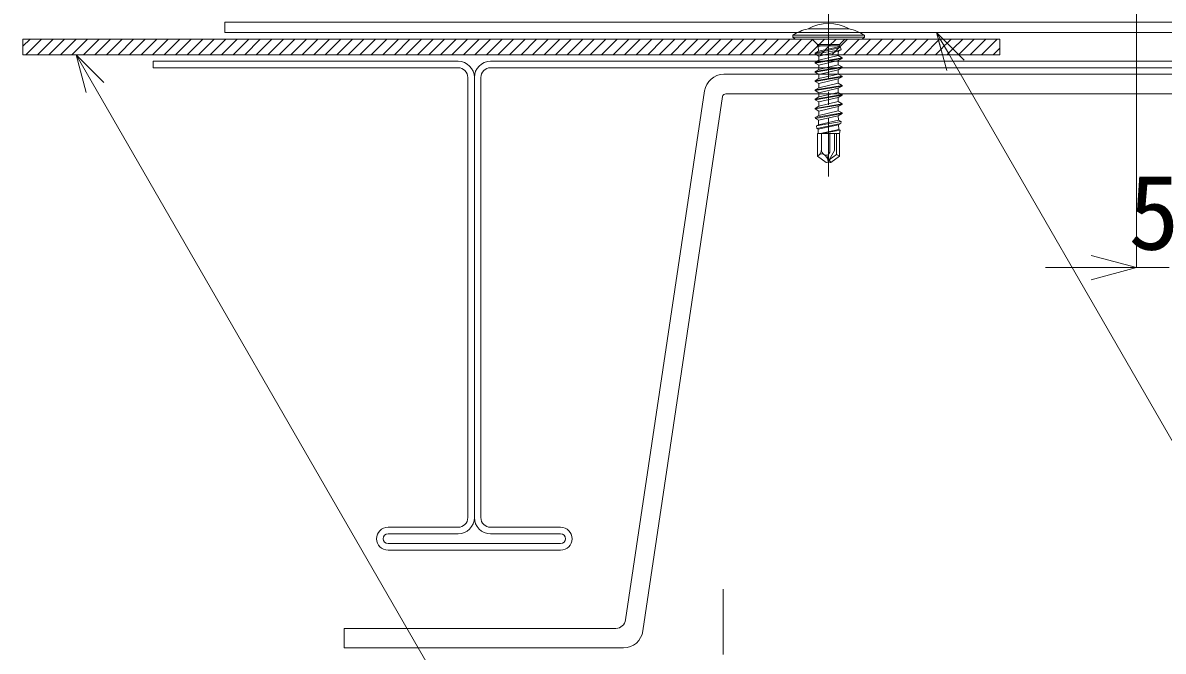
# Model space of a CAD drawing. Units: millimetres, scale not verified. Extents: x -840 to 840, y -594 to 594.
# Drawn here: x -393.8 to -218.7, y -330.5 to -234.1 of the extents above; entities that cross this region are included whole.
import ezdxf
from ezdxf.enums import TextEntityAlignment as Align

# ---------------------------------------------------------------- set-up
doc = ezdxf.new("R2010")
doc.units = ezdxf.units.MM
doc.header["$LTSCALE"] = 2
doc.linetypes.add('CHAIN1', pattern=[8, 5, -1, 1, -1])
for name, color, linetype, lineweight in [('0-4_0', 7, 'Continuous', 9), ('0-6_鋼材(受け鋼鈑)', 7, 'Continuous', 9), ('0-B_寸法線', 7, 'Continuous', 9), ('0-E_部材(ﾋﾞｽ類)', 7, 'Continuous', 9), ('0-F_中心線', 2, 'CHAIN1', 9)]:
    doc.layers.add(name, color=color, linetype=linetype, lineweight=lineweight)
doc.styles.add('ＭＳ ゴシック', font='')
doc.styles.get('ＭＳ ゴシック').set_extended_font_data('MS Gothic')

# ---------------------------------------------------------------- blocks, each defined once
blk = doc.blocks.new('_Open30')
at = {"layer": '0-4_0'}
blk.add_line((0, 0), (-2, 0), dxfattribs=at)
blk.add_lwpolyline([(-2, 0.5359), (0, 0), (-2, -0.5359)], dxfattribs=at)

msp = doc.modelspace()

# ---------------------------------------------------------------- linework, layer by layer
at = {"layer": '0-6_鋼材(受け鋼鈑)'}
for p, q in [((-393.815, -237.676), (-392.708, -236.57)), ((-393.815, -236.57), (-243.815, -236.57)), ((-393.815, -238.97), (-393.815, -236.57)), ((-393.341, -238.97), (-390.941, -236.57)), ((-391.573, -238.97), (-389.173, -236.57)), ((-389.805, -238.97), (-387.405, -236.57)), ((-388.037, -238.97), (-385.637, -236.57)), ((-386.269, -238.97), (-383.869, -236.57)), ((-384.502, -238.97), (-382.102, -236.57)), ((-382.734, -238.97), (-380.334, -236.57)), ((-380.966, -238.97), (-378.566, -236.57)), ((-379.198, -238.97), (-376.798, -236.57)), ((-377.431, -238.97), (-375.031, -236.57)), ((-375.663, -238.97), (-373.263, -236.57)), ((-373.895, -238.97), (-371.495, -236.57)), ((-372.127, -238.97), (-369.727, -236.57)), ((-370.36, -238.97), (-367.96, -236.57)), ((-368.592, -238.97), (-366.192, -236.57)), ((-366.824, -238.97), (-364.424, -236.57)), ((-365.056, -238.97), (-362.656, -236.57)), ((-363.288, -238.97), (-360.888, -236.57)), ((-361.521, -238.97), (-359.121, -236.57)), ((-359.753, -238.97), (-357.353, -236.57)), ((-357.985, -238.97), (-355.585, -236.57)), ((-356.217, -238.97), (-353.817, -236.57)), ((-354.45, -238.97), (-352.05, -236.57)), ((-352.682, -238.97), (-350.282, -236.57)), ((-350.914, -238.97), (-348.514, -236.57)), ((-349.146, -238.97), (-346.746, -236.57)), ((-347.379, -238.97), (-344.979, -236.57)), ((-345.611, -238.97), (-343.211, -236.57)), ((-343.843, -238.97), (-341.443, -236.57)), ((-342.075, -238.97), (-339.675, -236.57)), ((-340.308, -238.97), (-337.908, -236.57)), ((-338.54, -238.97), (-336.14, -236.57)), ((-336.772, -238.97), (-334.372, -236.57)), ((-335.004, -238.97), (-332.604, -236.57)), ((-333.236, -238.97), (-330.836, -236.57)), ((-331.469, -238.97), (-329.069, -236.57)), ((-329.701, -238.97), (-327.301, -236.57)), ((-327.933, -238.97), (-325.533, -236.57)), ((-326.165, -238.97), (-323.765, -236.57)), ((-324.398, -238.97), (-321.998, -236.57)), ((-322.63, -238.97), (-320.23, -236.57)), ((-320.862, -238.97), (-318.462, -236.57)), ((-319.094, -238.97), (-316.694, -236.57)), ((-317.327, -238.97), (-314.927, -236.57)), ((-315.559, -238.97), (-313.159, -236.57)), ((-313.791, -238.97), (-311.391, -236.57)), ((-312.023, -238.97), (-309.623, -236.57)), ((-310.255, -238.97), (-307.855, -236.57)), ((-308.488, -238.97), (-306.088, -236.57)), ((-306.72, -238.97), (-304.32, -236.57)), ((-304.952, -238.97), (-302.552, -236.57)), ((-303.184, -238.97), (-300.784, -236.57)), ((-301.417, -238.97), (-299.017, -236.57)), ((-299.649, -238.97), (-297.249, -236.57)), ((-297.881, -238.97), (-295.481, -236.57)), ((-296.113, -238.97), (-293.713, -236.57)), ((-294.346, -238.97), (-291.946, -236.57)), ((-292.578, -238.97), (-290.178, -236.57)), ((-290.81, -238.97), (-288.41, -236.57)), ((-289.042, -238.97), (-286.642, -236.57)), ((-287.275, -238.97), (-284.875, -236.57)), ((-285.507, -238.97), (-283.107, -236.57)), ((-283.739, -238.97), (-281.339, -236.57)), ((-281.971, -238.97), (-279.571, -236.57)), ((-280.203, -238.97), (-277.803, -236.57)), ((-278.436, -238.97), (-276.036, -236.57)), ((-276.668, -238.97), (-274.268, -236.57)), ((-274.9, -238.97), (-272.5, -236.57)), ((-273.132, -238.97), (-270.732, -236.57)), ((-269.597, -238.97), (-267.197, -236.57)), ((-267.829, -238.97), (-265.429, -236.57)), ((-266.061, -238.97), (-263.661, -236.57)), ((-264.294, -238.97), (-261.894, -236.57)), ((-262.526, -238.97), (-260.126, -236.57)), ((-260.758, -238.97), (-258.358, -236.57)), ((-258.99, -238.97), (-256.59, -236.57)), ((-257.222, -238.97), (-254.822, -236.57)), ((-248.384, -238.97), (-245.984, -236.57)), ((-246.616, -238.97), (-244.216, -236.57)), ((-244.848, -238.97), (-243.815, -237.936)), ((-243.815, -236.57), (-243.815, -238.97)), ((-393.815, -238.97), (-243.815, -238.97)), ((-326.992, -240.97), (-373.815, -240.97)), ((-321.992, -239.97), (-119.992, -239.97)), ((-119.992, -240.97), (-321.992, -240.97)), ((-325.492, -242.47), (-325.492, -309.97)), ((-324.492, -309.97), (-324.492, -242.47)), ((-323.492, -242.47), (-323.492, -309.97)), ((-155.797, -241.97), (-286.186, -241.97)), ((-289.153, -244.526), (-301.275, -325.662)), ((-285.884, -244.97), (-156.099, -244.97)), ((-298.624, -327.355), (-286.378, -245.396)), ((-337.742, -311.47), (-326.992, -311.47)), ((-311.242, -311.47), (-321.992, -311.47)), ((-326.992, -312.47), (-337.742, -312.47)), ((-321.992, -312.47), (-311.242, -312.47)), ((-337.742, -313.97), (-311.242, -313.97)), ((-311.242, -314.97), (-337.742, -314.97)), ((-302.763, -326.97), (-344.492, -326.97)), ((-344.492, -329.97), (-344.492, -326.97)), ((-344.492, -329.97), (-301.599, -329.97))]:
    msp.add_line(p, q, dxfattribs=at)
at = {"layer": '0-6_鋼材(受け鋼鈑)', "color": 2}
msp.add_lwpolyline([(-362.815, -235.57), (-67.815, -235.57), (-67.815, -233.97), (-362.815, -233.97)], close=True, dxfattribs=at)
at = {"layer": '0-6_鋼材(受け鋼鈑)'}
for points in [[(-270.115, -236.57), (-393.815, -236.57), (-393.815, -238.97), (-270.115, -238.97)], [(-253.261, -236.57), (-270.115, -236.57), (-270.115, -238.97), (-252.618, -238.97)], [(-252.952, -236.57), (-253.261, -236.57), (-252.618, -238.97), (-251.566, -238.97)], [(-252.529, -236.57), (-252.952, -236.57), (-251.566, -238.97), (-250.129, -238.97)], [(-243.815, -238.97), (-243.815, -236.57), (-252.529, -236.57), (-250.129, -238.97)]]:
    msp.add_lwpolyline(points, close=True, dxfattribs=at)
for points in [[(-271.365, -238.97), (-270.115, -237.72), (-268.965, -236.57)], [(-255.455, -238.97), (-253.218, -236.733), (-253.055, -236.57)], [(-253.687, -238.97), (-252.844, -238.127), (-252.343, -237.625), (-251.908, -237.191), (-251.287, -236.57)], [(-251.919, -238.97), (-251.695, -238.746), (-251.024, -238.075), (-249.519, -236.57)], [(-250.151, -238.97), (-250.14, -238.958), (-247.751, -236.57)], [(-373.815, -240.97), (-373.815, -239.97), (-326.992, -239.97)]]:
    msp.add_lwpolyline(points, dxfattribs=at)
for centre, radius, start, end in [((-326.992, -242.47), 2.5, 0, 90), ((-326.992, -242.47), 1.5, 0, 90), ((-321.992, -242.47), 2.5, 90, 180), ((-321.992, -242.47), 1.5, 90, 180), ((-286.186, -244.97), 3, 90, 171.50272), ((-285.884, -245.47), 0.5, 90, 171.50232), ((-337.742, -313.22), 1.75, 90, 270), ((-326.992, -309.97), 1.5, 270, 0), ((-326.992, -309.97), 2.5, 270, 0), ((-321.992, -309.97), 2.5, 180, 270), ((-321.992, -309.97), 1.5, 180, 270), ((-311.242, -313.22), 1.75, 270, 90), ((-337.742, -313.22), 0.75, 90, 270), ((-311.242, -313.22), 0.75, 270, 90), ((-302.763, -325.47), 1.5, 270, 352.62032), ((-301.599, -326.97), 3, 270, 352.61952)]:
    msp.add_arc(centre, radius, start, end, dxfattribs=at)
at = {"layer": '0-B_寸法線'}
for p, q in [((-222.815, -218.97), (-222.815, -271.619)), ((-253.529, -235.57), (-173.63, -373.96)), ((-385.642, -238.97), (-283.458, -415.961)), ((-229.815, -271.619), (-236.815, -271.619)), ((-222.815, -271.619), (-217.815, -271.619))]:
    msp.add_line(p, q, dxfattribs=at)
for points in [[(-249.287, -239.812), (-253.529, -235.57), (-251.976, -241.365)], [(-381.4, -243.212), (-385.642, -238.97), (-384.089, -244.765)]]:
    msp.add_lwpolyline(points, dxfattribs=at)
at = {"layer": '0-E_部材(ﾋﾞｽ類)'}
for p, q in [((-275.615, -235.97), (-275.615, -236.27)), ((-275.615, -235.97), (-264.615, -235.97)), ((-275.615, -236.27), (-264.615, -236.27)), ((-275.615, -236.27), (-275.257, -236.57)), ((-266.965, -235.014), (-273.265, -235.014)), ((-264.615, -236.27), (-264.972, -236.57)), ((-264.615, -235.97), (-264.615, -236.27)), ((-275.257, -236.57), (-264.972, -236.57)), ((-272.448, -236.716), (-271.941, -237.223)), ((-272.19, -238.73), (-268.292, -237.879)), ((-271.795, -237.37), (-268.435, -237.37)), ((-271.795, -237.37), (-268.435, -237.37)), ((-271.795, -237.577), (-271.69, -237.708)), ((-268.435, -237.577), (-271.795, -237.577)), ((-271.116, -237.577), (-271.69, -237.708)), ((-271.69, -237.708), (-271.64, -238.412)), ((-268.542, -237.735), (-271.64, -238.412)), ((-268.531, -237.577), (-268.542, -237.735)), ((-268.292, -237.879), (-268.542, -237.735)), ((-268.292, -237.879), (-268.198, -238.216)), ((-268.288, -237.223), (-267.781, -236.716)), ((-272.19, -238.83), (-268.198, -238.216)), ((-272.19, -238.73), (-271.64, -238.412)), ((-272.19, -238.73), (-272.19, -238.83)), ((-272.19, -238.83), (-271.615, -239.161)), ((-272.19, -240.14), (-268.04, -239.435)), ((-272.19, -240.24), (-268.04, -239.535)), ((-272.19, -240.14), (-271.615, -239.808)), ((-269.989, -238.78), (-271.615, -239.161)), ((-268.615, -239.103), (-271.615, -239.808)), ((-271.615, -239.161), (-271.615, -239.808)), ((-269.989, -238.78), (-268.591, -238.443)), ((-268.591, -238.443), (-268.615, -238.78)), ((-268.615, -238.78), (-268.615, -239.103)), ((-268.04, -239.435), (-268.615, -239.103)), ((-268.04, -239.535), (-268.615, -239.866)), ((-268.198, -238.216), (-268.591, -238.443)), ((-268.04, -239.435), (-268.04, -239.535)), ((-272.19, -240.14), (-272.19, -240.24)), ((-272.19, -240.24), (-271.615, -240.571)), ((-272.19, -241.55), (-268.04, -240.845)), ((-272.19, -241.65), (-268.04, -240.945)), ((-272.19, -241.55), (-271.615, -241.218)), ((-272.19, -241.55), (-272.19, -241.65)), ((-268.615, -239.866), (-271.615, -240.571)), ((-268.615, -240.513), (-271.615, -241.218)), ((-271.615, -240.571), (-271.615, -241.218)), ((-268.615, -241.276), (-271.615, -241.981)), ((-268.615, -239.866), (-268.615, -240.513)), ((-268.04, -240.845), (-268.615, -240.513)), ((-268.04, -240.945), (-268.615, -241.276)), ((-268.615, -241.276), (-268.615, -241.923)), ((-268.04, -240.845), (-268.04, -240.945)), ((-272.19, -241.65), (-271.615, -241.981)), ((-272.19, -242.96), (-268.04, -242.255)), ((-272.19, -243.06), (-268.04, -242.355)), ((-272.19, -242.96), (-271.615, -242.628)), ((-272.19, -242.96), (-272.19, -243.06)), ((-272.19, -243.06), (-271.615, -243.391)), ((-268.615, -241.923), (-271.615, -242.628)), ((-271.615, -241.981), (-271.615, -242.628)), ((-268.615, -242.686), (-271.615, -243.391)), ((-268.615, -243.333), (-271.615, -244.038)), ((-268.04, -242.255), (-268.615, -241.923)), ((-268.04, -242.355), (-268.615, -242.686)), ((-268.615, -242.686), (-268.615, -243.333)), ((-268.04, -243.665), (-268.615, -243.333)), ((-268.04, -242.255), (-268.04, -242.355)), ((-272.19, -244.37), (-268.04, -243.665)), ((-272.19, -244.47), (-268.04, -243.765)), ((-272.19, -244.37), (-271.615, -244.038)), ((-272.19, -244.37), (-272.19, -244.47)), ((-272.19, -244.47), (-271.615, -244.801)), ((-272.19, -245.78), (-268.04, -245.075)), ((-271.615, -243.391), (-271.615, -244.038)), ((-268.615, -244.096), (-271.615, -244.801)), ((-268.615, -244.743), (-271.615, -245.448)), ((-271.615, -244.801), (-271.615, -245.448)), ((-268.04, -243.765), (-268.615, -244.096)), ((-268.615, -244.096), (-268.615, -244.743)), ((-268.04, -245.075), (-268.615, -244.743)), ((-268.04, -243.665), (-268.04, -243.765)), ((-268.04, -245.075), (-268.04, -245.175)), ((-272.19, -245.88), (-268.04, -245.175)), ((-272.19, -245.78), (-271.615, -245.448)), ((-272.19, -245.78), (-272.19, -245.88)), ((-272.19, -245.88), (-271.615, -246.211)), ((-272.19, -247.19), (-268.04, -246.485)), ((-272.19, -247.29), (-268.04, -246.585)), ((-272.19, -247.19), (-271.615, -246.858)), ((-268.615, -245.506), (-271.615, -246.211)), ((-268.615, -246.153), (-271.615, -246.858)), ((-271.615, -246.211), (-271.615, -246.858)), ((-268.04, -245.175), (-268.615, -245.506)), ((-268.615, -245.506), (-268.615, -246.153)), ((-268.04, -246.485), (-268.615, -246.153)), ((-268.04, -246.585), (-268.615, -246.916)), ((-268.04, -246.485), (-268.04, -246.585)), ((-272.19, -247.19), (-272.19, -247.29)), ((-272.19, -247.29), (-271.615, -247.621)), ((-272.147, -248.575), (-268.04, -247.895)), ((-272.147, -248.575), (-271.615, -248.268)), ((-272.147, -248.575), (-272.125, -248.737)), ((-272.125, -248.737), (-268.04, -247.995)), ((-268.612, -248.325), (-271.642, -249.016)), ((-268.615, -246.916), (-271.615, -247.621)), ((-268.615, -247.563), (-271.615, -248.268)), ((-271.615, -248.25), (-271.615, -247.621)), ((-271.615, -248.25), (-271.615, -248.268)), ((-268.615, -246.916), (-268.615, -247.563)), ((-268.04, -247.895), (-268.615, -247.563)), ((-268.04, -247.995), (-268.612, -248.325)), ((-268.612, -248.325), (-268.589, -248.987)), ((-268.04, -247.895), (-268.04, -247.995)), ((-272.125, -248.737), (-271.642, -249.016)), ((-271.972, -249.884), (-268.17, -249.229)), ((-271.972, -249.884), (-271.666, -249.707)), ((-271.972, -249.884), (-271.922, -250.264)), ((-271.922, -250.264), (-268.206, -249.501)), ((-271.922, -250.264), (-271.69, -250.398)), ((-268.564, -249.707), (-271.69, -250.398)), ((-268.589, -248.987), (-271.666, -249.707)), ((-271.642, -249.016), (-271.666, -249.707)), ((-268.17, -249.229), (-268.589, -248.987)), ((-268.206, -249.501), (-268.564, -249.707)), ((-268.564, -249.707), (-268.539, -250.426)), ((-268.17, -249.229), (-268.206, -249.501)), ((-271.815, -251.07), (-271.815, -254.552)), ((-268.415, -251.07), (-271.815, -251.07)), ((-271.69, -250.398), (-271.713, -251.07)), ((-268.539, -250.426), (-271.379, -251.07)), ((-271.215, -253.516), (-271.215, -251.07)), ((-271.144, -251.07), (-268.344, -250.539)), ((-269.915, -253.906), (-269.915, -251.07)), ((-269.215, -253.664), (-269.215, -251.07)), ((-268.915, -254.292), (-268.915, -251.07)), ((-268.59, -251.07), (-268.409, -251.028)), ((-268.344, -250.539), (-268.539, -250.426)), ((-268.409, -251.028), (-268.481, -251.07)), ((-268.415, -251.07), (-268.415, -254.552)), ((-268.344, -250.539), (-268.409, -251.028)), ((-269.215, -253.664), (-270.026, -255.07)), ((-271.566, -254.321), (-271.815, -254.552)), ((-270.822, -254.27), (-270.754, -254.318)), ((-270.213, -255.128), (-270.115, -255.57)), ((-270.026, -255.07), (-270.115, -255.57)), ((-270.115, -255.57), (-269.754, -255.49)), ((-270.064, -254.165), (-269.915, -253.906)), ((-270.026, -255.07), (-268.915, -254.292)), ((-269.754, -255.49), (-270.026, -255.07)), ((-269.754, -255.49), (-268.415, -254.552)), ((-268.915, -254.292), (-268.415, -254.552))]:
    msp.add_line(p, q, dxfattribs=at)
msp.add_lwpolyline([(-271.815, -254.552), (-270.476, -255.49), (-270.115, -255.57)], dxfattribs=at)
for centre, radius, start, end in [((-270.115, -240.47), 6.3, 60.00001, 119.99999), ((-272.038, -241.397), 6.5, 100.88238, 123.38979), ((-268.192, -241.397), 6.5, 56.61021, 79.11762), ((-272.802, -237.07), 0.5, 45, 90), ((-272.295, -237.577), 0.5, 360, 45), ((-267.935, -237.577), 0.5, 135, 180), ((-267.428, -237.07), 0.5, 90, 135), ((-272.313, -253.516), 1.099, 312.84567, 0), ((-270.294, -253.516), 0.921, 180, 235), ((-271.163, -254.757), 0.594, 55, 132.84567), ((-270.479, -253.926), 0.479, 235, 330), ((-271.525, -255.419), 1.344, 12.5, 55), ((-268.9, -254.837), 1.344, 150, 192.5)]:
    msp.add_arc(centre, radius, start, end, dxfattribs=at)
at = {"layer": '0-F_中心線'}
for p, q in [((-270.115, -232.67), (-270.115, -257.67)), ((-286.315, -320.97), (-286.315, -395.67))]:
    msp.add_line(p, q, dxfattribs=at)

# ---------------------------------------------------------------- block references
at = {"layer": '0-B_寸法線', "xscale": 3.5, "yscale": 3.5}
msp.add_blockref('_Open30', (-222.815, -271.619), dxfattribs=at)

# ---------------------------------------------------------------- texts
at = {"layer": '0-B_寸法線', "style": 'ＭＳ ゴシック'}
msp.add_text('5', height=11.54, dxfattribs=at).set_placement((-224.089, -272.337), align=Align.BOTTOM_LEFT)

doc.saveas('drawing.dxf')
